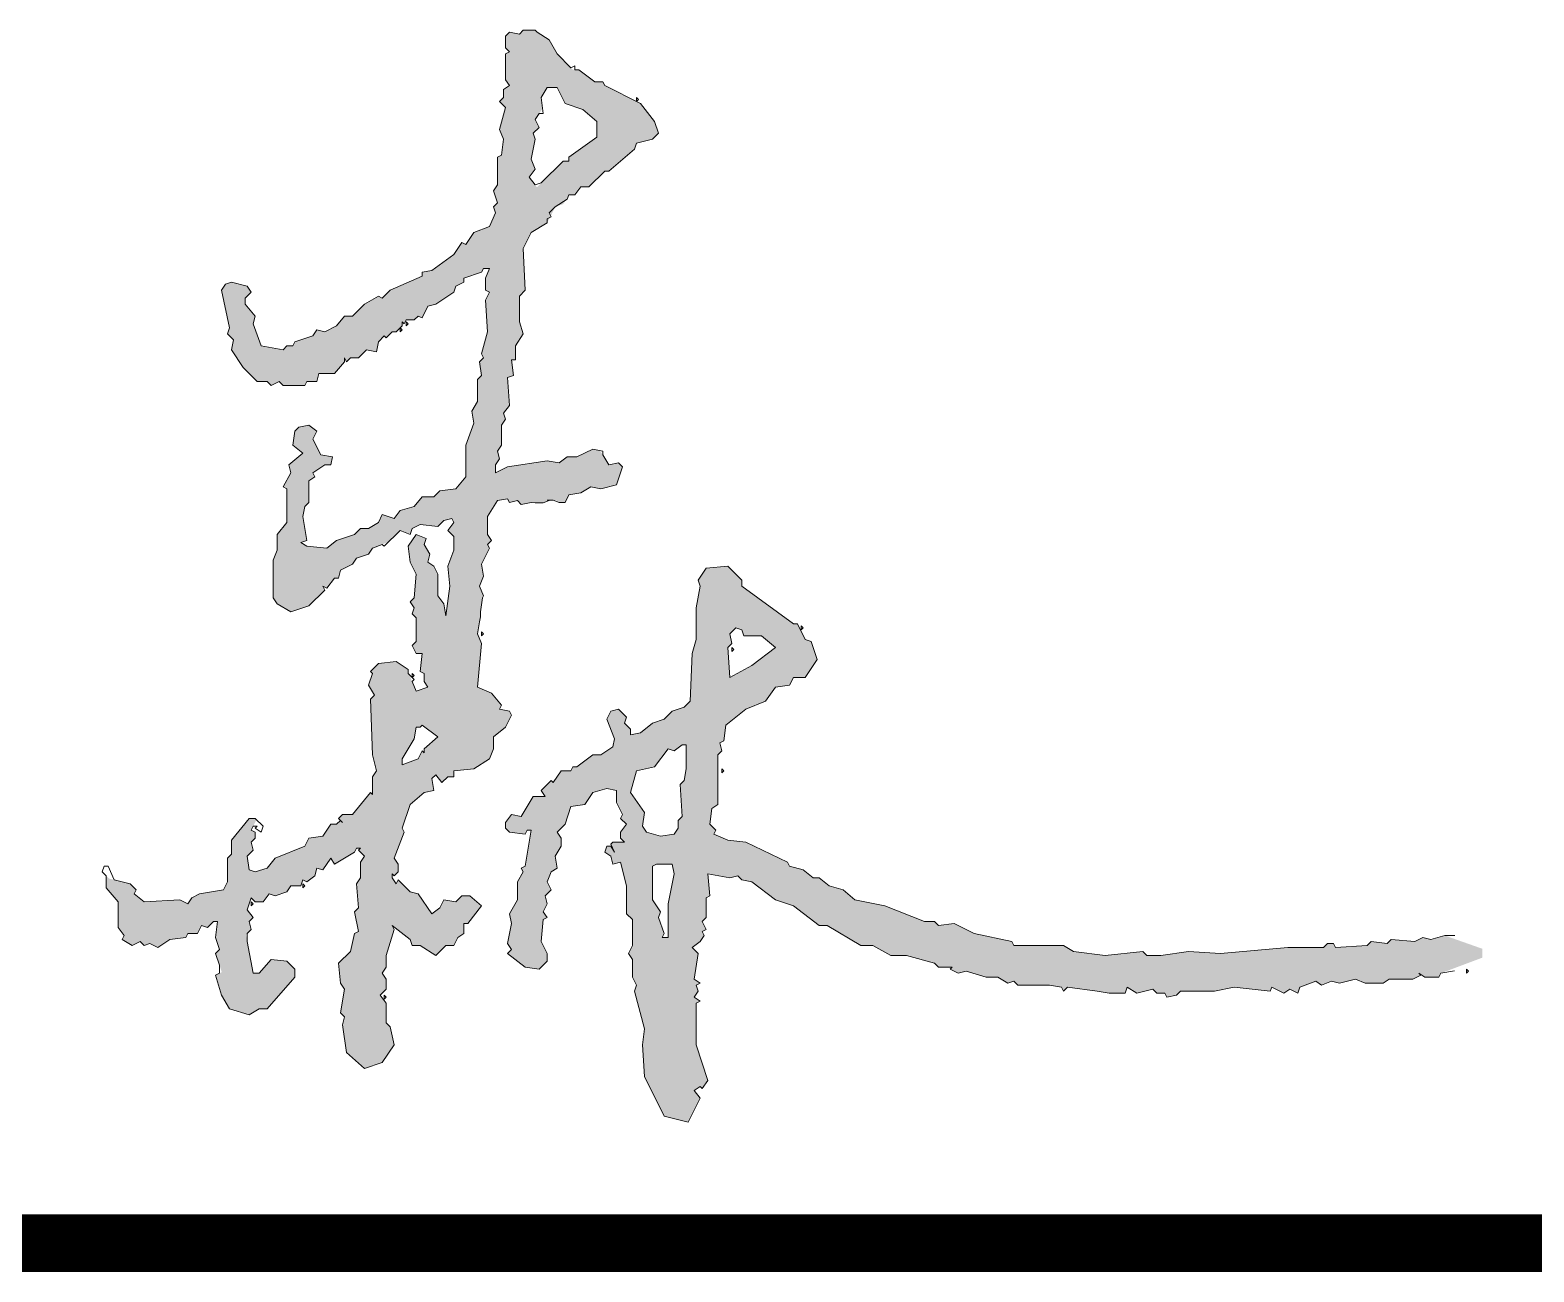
# Model space of a CAD drawing. Extents: x 1725261 to 1937680, y 860327 to 1571294.
# Drawn here: x 1873371 to 1874287, y 1365900 to 1366656 of the extents above; entities that cross this region are included whole.
import ezdxf

# ---------------------------------------------------------------- set-up
doc = ezdxf.new("R2010")
doc.units = 0
doc.header["$LTSCALE"] = 1000
doc.header["$MEASUREMENT"] = 0
doc.layers.add('图框', color=140, linetype='Continuous')
doc.layers.add('签名', color=7, linetype='Continuous', lineweight=18)

msp = doc.modelspace()

# ---------------------------------------------------------------- hatches: boundary and pattern name
at = {"layer": '签名'}
h = msp.add_hatch(color=2, dxfattribs=at)
h.dxf.hatch_style = 1
h.paths.add_polyline_path([(1873567.67, 1366178.67), (1873561.62, 1366178.67), (1873559.2, 1366176.25), (1873560.41, 1366175.04), (1873557.99, 1366172.62), (1873554.36, 1366172.62), (1873549.53, 1366165.37), (1873541.06, 1366164.16), (1873538.64, 1366159.32), (1873520.5, 1366152.06), (1873515.66, 1366146.01), (1873508.4, 1366143.59), (1873504.77, 1366144.8), (1873503.56, 1366153.27), (1873507.19, 1366156.9), (1873505.98, 1366161.74), (1873508.4, 1366164.16), (1873508.4, 1366167.79), (1873505.98, 1366169), (1873509.21, 1366175.45), (1873508.4, 1366176.25), (1873504.77, 1366176.25), (1873493.88, 1366162.95), (1873493.88, 1366154.48), (1873491.47, 1366152.06), (1873491.47, 1366137.55), (1873489.05, 1366132.71), (1873474.53, 1366130.29), (1873469.69, 1366127.87), (1873467.27, 1366124.24), (1873462.43, 1366126.66), (1873440.66, 1366125.45), (1873434.61, 1366130.29), (1873435.82, 1366132.71), (1873432.19, 1366136.34), (1873419.29, 1366139.56), (1873417.68, 1366141.17), (1873417.68, 1366133.92), (1873424.94, 1366125.45), (1873424.94, 1366109.72), (1873428.57, 1366104.89), (1873427.36, 1366102.47), (1873433.4, 1366098.84), (1873438.24, 1366101.26), (1873440.66, 1366098.84), (1873444.29, 1366100.05), (1873449.13, 1366097.63), (1873456.39, 1366102.47), (1873466.06, 1366103.68), (1873467.27, 1366106.1), (1873473.32, 1366106.1), (1873475.74, 1366110.93), (1873479.37, 1366109.72), (1873483, 1366113.35), (1873485.42, 1366113.35), (1873484.21, 1366103.68), (1873486.63, 1366096.42), (1873484.21, 1366094), (1873488.01, 1366082.6), (1873484.21, 1366080.69), (1873487.84, 1366068.6), (1873492.67, 1366060.13), (1873504.77, 1366056.5), (1873510.82, 1366060.13), (1873515.66, 1366060.13), (1873532.59, 1366079.48), (1873532.59, 1366084.32), (1873527.75, 1366089.16), (1873518.08, 1366090.37), (1873510.82, 1366081.9), (1873507.19, 1366081.9), (1873502.8, 1366105.33), (1873505.98, 1366108.52), (1873504.77, 1366113.35), (1873507.19, 1366115.77), (1873503.56, 1366120.61), (1873505.98, 1366127.87), (1873508.4, 1366125.45), (1873513.24, 1366125.45), (1873516.87, 1366130.29), (1873520.5, 1366129.08), (1873527.75, 1366131.5), (1873530.17, 1366135.13), (1873536.22, 1366135.13), (1873537.43, 1366138.76), (1873539.85, 1366137.55), (1873544.69, 1366141.17), (1873545.9, 1366146.01), (1873549.53, 1366144.8), (1873554.36, 1366152.06), (1873556.78, 1366148.43), (1873568.88, 1366155.69), (1873570.09, 1366158.11), (1873572.51, 1366158.11), (1873571.3, 1366156.9), (1873574.93, 1366153.27), (1873572.51, 1366149.64), (1873572.51, 1366139.96), (1873570.09, 1366136.34), (1873571.3, 1366121.82), (1873568.88, 1366119.4), (1873571.3, 1366107.31), (1873568.88, 1366106.1), (1873566.46, 1366095.21), (1873559.2, 1366087.95), (1873560.41, 1366075.86), (1873562.83, 1366072.23), (1873560.41, 1366057.71), (1873562.83, 1366055.29), (1873561.62, 1366050.45), (1873564.04, 1366033.52), (1873574.93, 1366023.84), (1873585.81, 1366027.47), (1873593.07, 1366038.36), (1873590.65, 1366049.24), (1873588.23, 1366051.66), (1873588.23, 1366063.76), (1873584.6, 1366068.6), (1873588.23, 1366072.23), (1873588.23, 1366078.28), (1873585.81, 1366081.9), (1873588.23, 1366085.53), (1873588.23, 1366092.79), (1873593.07, 1366108.52), (1873591.86, 1366110.93), (1873602.75, 1366102.47), (1873603.96, 1366098.84), (1873608.8, 1366098.84), (1873618.47, 1366092.79), (1873624.52, 1366098.84), (1873629.36, 1366098.84), (1873631.78, 1366103.68), (1873635.41, 1366106.1), (1873635.41, 1366112.14), (1873637.83, 1366112.14), (1873646.29, 1366123.03), (1873639.04, 1366129.08), (1873634.2, 1366129.08), (1873630.57, 1366125.45), (1873623.31, 1366126.66), (1873620.89, 1366121.82), (1873616.05, 1366118.19), (1873607.59, 1366130.29), (1873602.75, 1366131.5), (1873595.49, 1366138.76), (1873594.28, 1366136.34), (1873591.86, 1366139.96), (1873591.86, 1366142.38), (1873593.07, 1366141.17), (1873595.49, 1366143.59), (1873595.49, 1366148.43), (1873593.07, 1366152.06), (1873599.12, 1366167.79), (1873597.91, 1366170.2), (1873602.75, 1366184.72), (1873611.22, 1366191.98), (1873617.26, 1366193.19), (1873616.05, 1366200.44), (1873618.47, 1366202.86), (1873622.1, 1366198.03), (1873625.73, 1366201.65), (1873629.36, 1366201.65), (1873629.36, 1366205.28), (1873636.08, 1366205.96), (1873636.62, 1366206.49), (1873637.06, 1366206.05), (1873641.46, 1366206.49), (1873651.13, 1366212.54), (1873653.55, 1366218.59), (1873653.55, 1366225.85), (1873660.81, 1366231.89), (1873664.44, 1366239.15), (1873663.23, 1366241.57), (1873657.18, 1366242.78), (1873658.39, 1366245.2), (1873652.34, 1366252.46), (1873643.87, 1366256.09), (1873646.29, 1366282.7), (1873643.87, 1366288.75), (1873645.61, 1366299.16), (1873645.64, 1366301.8), (1873646.85, 1366310.27), (1873647.5, 1366311.73), (1873645.08, 1366317.78), (1873647.5, 1366323.82), (1873646.29, 1366331.08), (1873651.13, 1366340.76), (1873649.92, 1366343.18), (1873652.34, 1366345.6), (1873649.92, 1366349.23), (1873649.92, 1366360.11), (1873655.97, 1366369.79), (1873662.02, 1366371), (1873663.23, 1366368.58), (1873668.07, 1366369.79), (1873670.49, 1366367.37), (1873676.53, 1366368.58), (1873678.3, 1366368.41), (1873683.14, 1366368.41), (1873687.42, 1366369.79), (1873688.03, 1366370.04), (1873691.65, 1366370.04), (1873693.47, 1366368.58), (1873697.1, 1366368.58), (1873699.52, 1366373.42), (1873706.77, 1366374.63), (1873712.82, 1366378.26), (1873718.87, 1366377.05), (1873728.55, 1366379.47), (1873732.18, 1366390.35), (1873729.76, 1366392.77), (1873723.71, 1366391.56), (1873718.43, 1366400.36), (1873714.03, 1366401.24), (1873704.35, 1366396.4), (1873698.31, 1366396.4), (1873693.47, 1366392.77), (1873686.21, 1366393.98), (1873662.02, 1366390.35), (1873654.76, 1366386.72), (1873654.76, 1366391.56), (1873657.18, 1366395.19), (1873655.97, 1366400.03), (1873658.39, 1366403.66), (1873658.39, 1366415.75), (1873660.81, 1366419.38), (1873659.6, 1366423.01), (1873663.23, 1366427.85), (1873662.02, 1366444.78), (1873665.65, 1366445.99), (1873664.44, 1366455.67), (1873666.86, 1366455.67), (1873666.86, 1366464.14), (1873671.7, 1366471.4), (1873669.28, 1366478.65), (1873669.28, 1366494.38), (1873672.91, 1366498.01), (1873671.7, 1366523.41), (1873676.53, 1366533.08), (1873686.21, 1366539.13), (1873688.43, 1366543.15), (1873691.05, 1366548.81), (1873696.01, 1366550.46), (1873699.52, 1366556.07), (1873703.15, 1366556.07), (1873706.77, 1366560.91), (1873711.61, 1366560.91), (1873721.29, 1366570.58), (1873723.71, 1366570.58), (1873739.43, 1366583.89), (1873740.64, 1366587.52), (1873750.32, 1366589.94), (1873753.95, 1366593.56), (1873751.53, 1366600.82), (1873743.06, 1366611.71), (1873721.29, 1366622.6), (1873720.08, 1366625.01), (1873715.24, 1366625.01), (1873705.56, 1366632.27), (1873701.94, 1366632.27), (1873692.26, 1366641.95), (1873687.42, 1366650.42), (1873678.35, 1366656.46), (1873671.7, 1366656.46), (1873669.28, 1366654.04), (1873663.23, 1366655.25), (1873660.81, 1366652.84), (1873660.81, 1366645.58), (1873663.23, 1366643.16), (1873660.81, 1366641.95), (1873660.81, 1366626.22), (1873663.23, 1366622.6), (1873659.6, 1366620.18), (1873659.6, 1366615.34), (1873657.18, 1366612.92), (1873660.81, 1366609.29), (1873657.18, 1366595.98), (1873659.6, 1366589.94), (1873658.39, 1366580.26), (1873655.97, 1366579.05), (1873655.97, 1366562.12), (1873653.55, 1366558.49), (1873655.97, 1366551.23), (1873653.55, 1366548.81), (1873654.76, 1366545.18), (1873651.13, 1366536.71), (1873641.46, 1366533.08), (1873636.62, 1366525.83), (1873634.2, 1366527.04), (1873629.36, 1366519.78), (1873616.05, 1366510.1), (1873610.01, 1366508.89), (1873610.01, 1366506.47), (1873590.65, 1366498.01), (1873585.81, 1366493.17), (1873583.39, 1366494.38), (1873574.93, 1366489.54), (1873567.67, 1366482.28), (1873562.83, 1366482.28), (1873557.99, 1366476.23), (1873550.74, 1366472.6), (1873545.9, 1366473.81), (1873543.48, 1366470.19), (1873532.59, 1366466.56), (1873531.38, 1366464.14), (1873527.75, 1366464.14), (1873525.33, 1366461.72), (1873512.03, 1366464.14), (1873507.19, 1366477.44), (1873508.4, 1366482.28), (1873502.35, 1366489.54), (1873502.35, 1366493.17), (1873505.98, 1366496.8), (1873503.56, 1366500.43), (1873493.88, 1366502.84), (1873490.26, 1366501.64), (1873487.84, 1366498.01), (1873492.67, 1366475.02), (1873491.47, 1366471.4), (1873495.09, 1366467.77), (1873493.88, 1366461.72), (1873501.14, 1366450.83), (1873509.61, 1366442.36), (1873515.66, 1366442.36), (1873518.08, 1366439.95), (1873522.91, 1366442.36), (1873525.33, 1366439.95), (1873538.64, 1366439.95), (1873539.85, 1366442.36), (1873545.9, 1366442.36), (1873547.11, 1366447.2), (1873556.78, 1366447.2), (1873562.83, 1366454.46), (1873562.83, 1366456.88), (1873564.04, 1366454.46), (1873566.46, 1366456.88), (1873571.3, 1366456.88), (1873576.14, 1366461.72), (1873582.19, 1366460.51), (1873583.39, 1366466.56), (1873587.02, 1366470.19), (1873588.23, 1366468.98), (1873591.86, 1366472.6), (1873594.28, 1366472.6), (1873597.91, 1366476.23), (1873597.91, 1366478.65), (1873599.12, 1366477.44), (1873600.33, 1366479.86), (1873605.17, 1366479.86), (1873607.59, 1366482.28), (1873610.01, 1366481.07), (1873613.63, 1366488.33), (1873618.47, 1366489.54), (1873629.36, 1366496.8), (1873630.57, 1366500.43), (1873635.41, 1366502.84), (1873635.41, 1366505.26), (1873646.29, 1366508.89), (1873647.5, 1366511.31), (1873651.13, 1366511.31), (1873648.71, 1366505.26), (1873648.71, 1366498.01), (1873651.13, 1366496.8), (1873648.71, 1366491.96), (1873649.92, 1366472.6), (1873646.29, 1366459.3), (1873647.5, 1366456.88), (1873645.08, 1366454.46), (1873646.29, 1366445.99), (1873643.87, 1366443.57), (1873643.87, 1366430.27), (1873640.25, 1366424.22), (1873641.46, 1366416.96), (1873636.62, 1366403.66), (1873636.62, 1366384.3), (1873630.57, 1366377.05), (1873620.89, 1366375.84), (1873617.26, 1366372.21), (1873610.01, 1366372.21), (1873605.17, 1366366.16), (1873596.7, 1366363.74), (1873593.07, 1366358.9), (1873585.81, 1366361.32), (1873583.39, 1366356.48), (1873577.35, 1366352.85), (1873572.51, 1366352.85), (1873568.88, 1366349.23), (1873557.99, 1366345.6), (1873551.95, 1366340.76), (1873539.85, 1366341.97), (1873536.22, 1366344.39), (1873539.85, 1366345.6), (1873537.43, 1366360.11), (1873538.64, 1366366.16), (1873541.06, 1366368.58), (1873541.06, 1366381.88), (1873544.69, 1366384.3), (1873543.48, 1366386.72), (1873550.74, 1366391.56), (1873554.36, 1366391.56), (1873555.57, 1366396.4), (1873548.32, 1366397.61), (1873543.48, 1366407.29), (1873545.9, 1366412.12), (1873541.06, 1366415.75), (1873535.01, 1366414.54), (1873532.59, 1366412.12), (1873531.38, 1366403.66), (1873537.43, 1366398.82), (1873528.96, 1366391.56), (1873530.17, 1366386.72), (1873525.33, 1366378.26), (1873527.75, 1366377.05), (1873527.75, 1366356.48), (1873521.71, 1366349.23), (1873521.71, 1366339.55), (1873519.29, 1366333.5), (1873519.29, 1366310.52), (1873521.71, 1366306.89), (1873530.17, 1366302.05), (1873541.06, 1366305.68), (1873550.74, 1366315.36), (1873549.53, 1366317.78), (1873551.95, 1366316.57), (1873556.78, 1366322.61), (1873559.2, 1366322.61), (1873560.41, 1366327.45), (1873567.67, 1366331.08), (1873570.09, 1366334.71), (1873577.35, 1366337.13), (1873579.77, 1366340.76), (1873589.85, 1366344.79), (1873596.7, 1366351.64), (1873602.75, 1366349.23), (1873603.96, 1366352.85), (1873608.8, 1366355.27), (1873619.68, 1366354.06), (1873623.31, 1366357.69), (1873628.15, 1366358.9), (1873629.36, 1366356.48), (1873625.73, 1366351.64), (1873629.36, 1366348.02), (1873629.36, 1366339.55), (1873625.73, 1366329.87), (1873626.94, 1366317.78), (1873624.52, 1366299.63), (1873623.31, 1366306.89), (1873619.68, 1366311.73), (1873619.68, 1366325.03), (1873617.26, 1366329.87), (1873613.63, 1366332.29), (1873614.84, 1366337.13), (1873611.22, 1366343.18), (1873612.43, 1366346.81), (1873606.38, 1366349.23), (1873601.54, 1366341.97), (1873602.75, 1366332.29), (1873606.38, 1366325.03), (1873605.17, 1366310.52), (1873602.75, 1366308.1), (1873605.17, 1366304.47), (1873603.96, 1366300.84), (1873606.38, 1366298.42), (1873606.38, 1366283.91), (1873603.96, 1366281.49), (1873606.38, 1366276.65), (1873610.01, 1366276.65), (1873608.8, 1366265.76), (1873611.22, 1366264.55), (1873611.22, 1366259.72), (1873613.63, 1366256.09), (1873606.38, 1366253.67), (1873602.35, 1366263.75), (1873601.54, 1366264.55), (1873601.54, 1366266.97), (1873594.28, 1366271.81), (1873583.39, 1366270.6), (1873578.56, 1366265.76), (1873579.77, 1366264.55), (1873577.35, 1366257.3), (1873580.98, 1366251.25), (1873578.56, 1366248.83), (1873579.77, 1366214.96), (1873582.19, 1366205.28), (1873579.77, 1366201.65), (1873579.77, 1366190.77), (1873578.56, 1366191.98)])
h.paths.add_polyline_path([(1873597.91, 1366208.91), (1873597.91, 1366212.54), (1873605.17, 1366224.64), (1873606.38, 1366231.89), (1873608.8, 1366231.89), (1873610.01, 1366233.1), (1873619.68, 1366225.85), (1873611.22, 1366218.59), (1873611.22, 1366216.17), (1873610.01, 1366217.38), (1873607.59, 1366212.54)], flags=16)
h.paths.add_polyline_path([(1873675.32, 1366566.95), (1873678.95, 1366571.79), (1873676.53, 1366577.84), (1873678.95, 1366589.94), (1873677.74, 1366593.56), (1873681.37, 1366597.19), (1873678.95, 1366602.03), (1873683.41, 1366608.72), (1873682.58, 1366615.34), (1873686.21, 1366621.39), (1873692.26, 1366621.39), (1873697.1, 1366611.71), (1873707.98, 1366608.08), (1873716.45, 1366600.82), (1873716.45, 1366591.15), (1873699.52, 1366579.05), (1873699.52, 1366576.63), (1873695.89, 1366576.63), (1873679.99, 1366560.73)], flags=16)
h = msp.add_hatch(color=2, dxfattribs=at)
h.dxf.hatch_style = 1
h.paths.add_polyline_path([(1873766.04, 1366170.2), (1873763.63, 1366166.58), (1873755.16, 1366165.37), (1873746.69, 1366167.79), (1873744.27, 1366171.41), (1873745.48, 1366179.88), (1873737.01, 1366191.98), (1873740.64, 1366205.28), (1873751.53, 1366207.7), (1873760, 1366218.59), (1873763.63, 1366217.38), (1873768.46, 1366221.01), (1873770.88, 1366221.01), (1873770.88, 1366206.49), (1873769.67, 1366199.24), (1873767.25, 1366196.82), (1873768.46, 1366177.46), (1873766.04, 1366175.04)], flags=16)
h.paths.add_polyline_path([(1873762.42, 1366148.43), (1873763.63, 1366142.38), (1873760, 1366124.24), (1873760, 1366103.68), (1873756.37, 1366103.68), (1873757.58, 1366106.1), (1873753.95, 1366115.77), (1873755.16, 1366119.4), (1873750.32, 1366126.66), (1873750.32, 1366147.22), (1873752.74, 1366148.43)], flags=16)
h.paths.add_polyline_path([(1873797.49, 1366262.13), (1873796.28, 1366280.28), (1873798.7, 1366282.7), (1873797.49, 1366288.75), (1873799.91, 1366291.16), (1873801.12, 1366292.37), (1873804.75, 1366291.16), (1873805.96, 1366287.54), (1873816.85, 1366287.54), (1873825.31, 1366280.28), (1873810.8, 1366269.39)], flags=16)
h.paths.add_polyline_path([(1873798.7, 1366277.86), (1873798.7, 1366280.28), (1873799.91, 1366279.07)], flags=0)
h.paths.add_polyline_path([(1874255.88, 1366091.39), (1874255.91, 1366096.79), (1874232.95, 1366104.89), (1874224.48, 1366102.47), (1874219.64, 1366103.68), (1874214.81, 1366101.26), (1874200.29, 1366102.47), (1874197.87, 1366100.05), (1874188.19, 1366101.26), (1874185.78, 1366098.84), (1874166.42, 1366097.63), (1874165.21, 1366100.05), (1874161.58, 1366100.05), (1874159.16, 1366097.63), (1874137.39, 1366097.63), (1874096.27, 1366094), (1874076.91, 1366095.21), (1874059.98, 1366092.79), (1874051.51, 1366092.79), (1874049.09, 1366095.21), (1874026.11, 1366092.79), (1874006.75, 1366095.21), (1874000.71, 1366098.84), (1873970.47, 1366098.84), (1873969.26, 1366101.26), (1873946.27, 1366106.1), (1873934.18, 1366112.14), (1873924.5, 1366110.93), (1873922.08, 1366113.35), (1873916.03, 1366113.35), (1873891.84, 1366123.03), (1873873.7, 1366126.66), (1873866.44, 1366132.71), (1873857.97, 1366135.13), (1873851.93, 1366139.96), (1873848.3, 1366139.96), (1873842.25, 1366144.8), (1873833.78, 1366147.22), (1873832.57, 1366149.64), (1873807.17, 1366161.74), (1873796.28, 1366162.95), (1873787.82, 1366166.58), (1873789.03, 1366169), (1873785.4, 1366172.62), (1873786.61, 1366182.3), (1873790.24, 1366184.72), (1873790.24, 1366214.96), (1873792.66, 1366217.38), (1873791.45, 1366222.22), (1873793.87, 1366223.43), (1873795.07, 1366233.1), (1873807.17, 1366242.78), (1873819.27, 1366247.62), (1873825.31, 1366256.09), (1873833.78, 1366257.3), (1873836.2, 1366262.13), (1873843.46, 1366262.13), (1873850.72, 1366273.02), (1873847.09, 1366283.91), (1873843.46, 1366285.12), (1873838.62, 1366294.79), (1873836.2, 1366294.79), (1873804.75, 1366317.78), (1873804.75, 1366321.4), (1873796.28, 1366329.87), (1873782.98, 1366328.66), (1873778.14, 1366321.4), (1873779.35, 1366317.78), (1873776.93, 1366304.47), (1873776.93, 1366285.12), (1873774.51, 1366276.65), (1873773.3, 1366247.62), (1873769.67, 1366243.99), (1873762.42, 1366241.57), (1873757.58, 1366236.73), (1873750.32, 1366234.31), (1873743.06, 1366228.27), (1873737.01, 1366227.06), (1873737.01, 1366230.68), (1873733.39, 1366234.31), (1873734.59, 1366237.94), (1873729.76, 1366242.78), (1873724.92, 1366241.57), (1873722.5, 1366236.73), (1873727.34, 1366224.64), (1873726.13, 1366219.8), (1873718.87, 1366214.96), (1873714.03, 1366214.96), (1873704.35, 1366207.7), (1873701.94, 1366207.7), (1873700.73, 1366205.28), (1873694.68, 1366205.28), (1873689.84, 1366198.03), (1873688.63, 1366199.24), (1873682.58, 1366193.19), (1873685, 1366189.56), (1873677.74, 1366189.56), (1873670.49, 1366177.46), (1873664.44, 1366178.67), (1873660.81, 1366173.83), (1873660.81, 1366170.2), (1873663.23, 1366167.79), (1873672.91, 1366166.58), (1873674.11, 1366169), (1873676.53, 1366169), (1873672.91, 1366147.22), (1873670.49, 1366146.01), (1873671.7, 1366143.59), (1873668.07, 1366137.55), (1873668.07, 1366126.66), (1873663.23, 1366118.19), (1873664.44, 1366112.14), (1873662.02, 1366100.05), (1873664.44, 1366096.42), (1873662.02, 1366094), (1873672.91, 1366085.53), (1873681.37, 1366084.32), (1873686.21, 1366089.16), (1873686.21, 1366094), (1873682.58, 1366101.26), (1873683.79, 1366114.56), (1873686.21, 1366115.77), (1873683.79, 1366119.4), (1873686.21, 1366124.24), (1873685, 1366129.08), (1873688.63, 1366132.71), (1873686.21, 1366137.55), (1873688.63, 1366143.59), (1873692.26, 1366146.01), (1873691.05, 1366153.27), (1873694.68, 1366159.32), (1873694.68, 1366164.16), (1873692.26, 1366167.79), (1873697.1, 1366172.62), (1873700.73, 1366183.51), (1873709.19, 1366184.72), (1873714.03, 1366191.98), (1873722.5, 1366194.4), (1873728.55, 1366193.19), (1873728.55, 1366185.93), (1873732.18, 1366178.67), (1873730.97, 1366176.25), (1873734.59, 1366172.62), (1873730.97, 1366167.79), (1873730.97, 1366164.16), (1873733.39, 1366161.74), (1873726.13, 1366161.74), (1873724.92, 1366160.53), (1873727.34, 1366155.69), (1873724.92, 1366159.32), (1873722.5, 1366159.32), (1873721.29, 1366155.69), (1873724.92, 1366153.27), (1873726.13, 1366148.43), (1873730.97, 1366149.64), (1873734.59, 1366135.13), (1873734.59, 1366118.19), (1873738.22, 1366114.56), (1873738.22, 1366098.84), (1873735.8, 1366094), (1873738.22, 1366090.37), (1873738.22, 1366079.48), (1873740.64, 1366074.65), (1873739.43, 1366071.02), (1873745.48, 1366048.04), (1873744.27, 1366038.36), (1873745.48, 1366019), (1873757.58, 1365994.81), (1873772.09, 1365991.18), (1873779.35, 1366005.7), (1873775.72, 1366010.54), (1873779.35, 1366012.96), (1873780.56, 1366011.75), (1873784.19, 1366016.59), (1873776.93, 1366038.36), (1873776.93, 1366063.76), (1873779.35, 1366064.97), (1873775.72, 1366067.39), (1873778.14, 1366071.02), (1873776.93, 1366074.65), (1873779.35, 1366075.86), (1873775.72, 1366078.28), (1873778.14, 1366094), (1873774.51, 1366097.63), (1873779.35, 1366101.26), (1873781.77, 1366104.89), (1873780.56, 1366107.31), (1873782.98, 1366108.52), (1873780.56, 1366113.35), (1873782.98, 1366115.77), (1873782.98, 1366127.87), (1873785.4, 1366129.08), (1873784.19, 1366142.38), (1873797.49, 1366139.96), (1873802.33, 1366141.17), (1873804.75, 1366138.76), (1873810.8, 1366137.55), (1873825.31, 1366126.66), (1873836.2, 1366123.03), (1873851.93, 1366110.93), (1873856.76, 1366110.93), (1873877.33, 1366098.84), (1873884.59, 1366098.84), (1873895.47, 1366092.79), (1873905.15, 1366092.79), (1873922.08, 1366087.95), (1873924.5, 1366085.53), (1873932.97, 1366085.53), (1873931.76, 1366084.32), (1873936.6, 1366081.9), (1873941.44, 1366083.11), (1873953.53, 1366079.48), (1873960.79, 1366079.48), (1873966.84, 1366075.86), (1873970.47, 1366077.07), (1873972.89, 1366074.65), (1873992.24, 1366074.65), (1873999.5, 1366073.44), (1874000.71, 1366071.02), (1874003.13, 1366073.44), (1874021.27, 1366071.02), (1874024.67, 1366070.42), (1874028.53, 1366069.81), (1874038.2, 1366069.81), (1874039.41, 1366073.44), (1874045.46, 1366069.81), (1874055.14, 1366072.23), (1874057.56, 1366069.81), (1874062.4, 1366069.81), (1874063.61, 1366067.39), (1874069.65, 1366068.6), (1874072.07, 1366071.02), (1874092.64, 1366071.02), (1874104.73, 1366073.44), (1874126.51, 1366071.02), (1874127.71, 1366073.44), (1874134.97, 1366069.81), (1874138.6, 1366072.23), (1874143.44, 1366069.81), (1874144.65, 1366073.44), (1874154.33, 1366077.07), (1874157.95, 1366074.65), (1874164, 1366077.07), (1874168.84, 1366075.86), (1874178.52, 1366078.28), (1874184.57, 1366075.86), (1874195.45, 1366075.86), (1874199.08, 1366078.28), (1874213.6, 1366078.28), (1874218.43, 1366080.69), (1874217.23, 1366081.9), (1874220.85, 1366079.48), (1874229.32, 1366079.48), (1874230.53, 1366081.9)])

# ---------------------------------------------------------------- linework, layer by layer
at = {"layer": '图框', "const_width": 35}
msp.add_lwpolyline([(1867441.06, 1365917.45), (1874441.06, 1365917.45)], dxfattribs=at)
at = {"layer": '签名', "color": 2, "elevation": 9704994.47}
for points in [[(1873680.16, 1366655.25), (1873678.95, 1366656.46), (1873671.7, 1366656.46), (1873669.28, 1366654.04), (1873663.23, 1366655.25), (1873660.81, 1366652.84), (1873660.81, 1366645.58), (1873663.23, 1366643.16), (1873660.81, 1366641.95), (1873660.81, 1366626.22), (1873663.23, 1366622.6), (1873659.6, 1366620.18), (1873659.6, 1366615.34), (1873657.18, 1366612.92), (1873660.81, 1366609.29), (1873657.18, 1366595.98), (1873659.6, 1366589.94), (1873658.39, 1366580.26), (1873655.97, 1366579.05), (1873655.97, 1366562.12), (1873653.55, 1366558.49), (1873655.97, 1366551.23), (1873653.55, 1366548.81), (1873654.76, 1366545.18), (1873651.13, 1366536.71), (1873641.46, 1366533.08), (1873636.62, 1366525.83), (1873634.2, 1366527.04), (1873629.36, 1366519.78), (1873616.05, 1366510.1), (1873610.01, 1366508.89), (1873610.01, 1366506.47), (1873590.65, 1366498.01), (1873585.81, 1366493.17), (1873583.39, 1366494.38), (1873574.93, 1366489.54), (1873567.67, 1366482.28), (1873562.83, 1366482.28), (1873557.99, 1366476.23), (1873550.74, 1366472.6), (1873545.9, 1366473.81), (1873543.48, 1366470.19), (1873532.59, 1366466.56), (1873531.38, 1366464.14), (1873527.75, 1366464.14), (1873525.33, 1366461.72), (1873512.03, 1366464.14), (1873507.19, 1366477.44), (1873508.4, 1366482.28), (1873502.35, 1366489.54), (1873502.35, 1366493.17), (1873505.98, 1366496.8), (1873503.56, 1366500.43), (1873493.88, 1366502.84), (1873490.26, 1366501.64), (1873487.84, 1366498.01), (1873492.67, 1366475.02), (1873491.47, 1366471.4), (1873495.09, 1366467.77), (1873493.88, 1366461.72), (1873501.14, 1366450.83), (1873509.61, 1366442.36), (1873515.66, 1366442.36), (1873518.08, 1366439.95), (1873522.91, 1366442.36), (1873525.33, 1366439.95), (1873538.64, 1366439.95), (1873539.85, 1366442.36), (1873545.9, 1366442.36), (1873547.11, 1366447.2), (1873556.78, 1366447.2), (1873562.83, 1366454.46), (1873562.83, 1366456.88), (1873564.04, 1366454.46), (1873566.46, 1366456.88), (1873571.3, 1366456.88), (1873576.14, 1366461.72), (1873582.19, 1366460.51), (1873583.39, 1366466.56), (1873587.02, 1366470.19), (1873588.23, 1366468.98), (1873591.86, 1366472.6), (1873594.28, 1366472.6), (1873597.91, 1366476.23), (1873597.91, 1366478.65), (1873599.12, 1366477.44), (1873600.33, 1366479.86), (1873605.17, 1366479.86), (1873607.59, 1366482.28), (1873610.01, 1366481.07), (1873613.63, 1366488.33), (1873618.47, 1366489.54), (1873629.36, 1366496.8), (1873630.57, 1366500.43), (1873635.41, 1366502.84), (1873635.41, 1366505.26), (1873646.29, 1366508.89), (1873647.5, 1366511.31), (1873651.13, 1366511.31), (1873648.71, 1366505.26), (1873648.71, 1366498.01), (1873651.13, 1366496.8), (1873648.71, 1366491.96), (1873649.92, 1366472.6), (1873646.29, 1366459.3), (1873647.5, 1366456.88), (1873645.08, 1366454.46), (1873646.29, 1366445.99), (1873643.87, 1366443.57), (1873643.87, 1366430.27), (1873640.25, 1366424.22), (1873641.46, 1366416.96), (1873636.62, 1366403.66), (1873636.62, 1366384.3), (1873630.57, 1366377.05), (1873620.89, 1366375.84), (1873617.26, 1366372.21), (1873610.01, 1366372.21), (1873605.17, 1366366.16), (1873596.7, 1366363.74), (1873593.07, 1366358.9), (1873585.81, 1366361.32), (1873583.39, 1366356.48), (1873577.35, 1366352.85), (1873572.51, 1366352.85), (1873568.88, 1366349.23), (1873557.99, 1366345.6), (1873551.95, 1366340.76), (1873539.85, 1366341.97), (1873536.22, 1366344.39), (1873539.85, 1366345.6), (1873537.43, 1366360.11), (1873538.64, 1366366.16), (1873541.06, 1366368.58), (1873541.06, 1366381.88), (1873544.69, 1366384.3), (1873543.48, 1366386.72), (1873550.74, 1366391.56), (1873554.36, 1366391.56), (1873555.57, 1366396.4), (1873548.32, 1366397.61), (1873543.48, 1366407.29), (1873545.9, 1366412.12), (1873541.06, 1366415.75), (1873535.01, 1366414.54), (1873532.59, 1366412.12), (1873531.38, 1366403.66), (1873537.43, 1366398.82), (1873528.96, 1366391.56), (1873530.17, 1366386.72), (1873525.33, 1366378.26), (1873527.75, 1366377.05), (1873527.75, 1366356.48), (1873521.71, 1366349.23), (1873521.71, 1366339.55), (1873519.29, 1366333.5), (1873519.29, 1366310.52), (1873521.71, 1366306.89), (1873530.17, 1366302.05), (1873541.06, 1366305.68), (1873550.74, 1366315.36), (1873549.53, 1366317.78), (1873551.95, 1366316.57), (1873556.78, 1366322.61), (1873559.2, 1366322.61), (1873560.41, 1366327.45), (1873567.67, 1366331.08), (1873570.09, 1366334.71), (1873577.35, 1366337.13), (1873579.77, 1366340.76), (1873585.81, 1366343.18), (1873587.02, 1366341.97), (1873596.7, 1366351.64), (1873602.75, 1366349.23), (1873603.96, 1366352.85), (1873608.8, 1366355.27), (1873619.68, 1366354.06), (1873623.31, 1366357.69), (1873628.15, 1366358.9), (1873629.36, 1366356.48), (1873625.73, 1366351.64), (1873629.36, 1366348.02), (1873629.36, 1366339.55), (1873625.73, 1366329.87), (1873626.94, 1366317.78), (1873624.52, 1366299.63), (1873623.31, 1366306.89), (1873619.68, 1366311.73), (1873619.68, 1366325.03), (1873617.26, 1366329.87), (1873613.63, 1366332.29), (1873614.84, 1366337.13), (1873611.22, 1366343.18), (1873612.43, 1366346.81), (1873606.38, 1366349.23), (1873601.54, 1366341.97), (1873602.75, 1366332.29), (1873606.38, 1366325.03), (1873605.17, 1366310.52), (1873602.75, 1366308.1), (1873605.17, 1366304.47), (1873603.96, 1366300.84), (1873606.38, 1366298.42), (1873606.38, 1366283.91), (1873603.96, 1366281.49), (1873606.38, 1366276.65), (1873610.01, 1366276.65), (1873608.8, 1366265.76), (1873611.22, 1366264.55), (1873611.22, 1366259.72), (1873613.63, 1366256.09), (1873606.38, 1366253.67), (1873603.96, 1366259.72), (1873605.17, 1366260.92), (1873601.54, 1366264.55), (1873601.54, 1366266.97), (1873594.28, 1366271.81), (1873583.39, 1366270.6), (1873578.56, 1366265.76), (1873579.77, 1366264.55), (1873577.35, 1366257.3), (1873580.98, 1366251.25), (1873578.56, 1366248.83), (1873579.77, 1366214.96), (1873582.19, 1366205.28), (1873579.77, 1366201.65), (1873579.77, 1366190.77), (1873578.56, 1366191.98), (1873567.67, 1366178.67), (1873561.62, 1366178.67), (1873559.2, 1366176.25), (1873561.62, 1366173.83), (1873560.41, 1366175.04), (1873557.99, 1366172.62), (1873554.36, 1366172.62), (1873549.53, 1366165.37), (1873541.06, 1366164.16), (1873538.64, 1366159.32), (1873520.5, 1366152.06), (1873515.66, 1366146.01), (1873508.4, 1366143.59), (1873504.77, 1366144.8), (1873503.56, 1366153.27), (1873507.19, 1366156.9), (1873505.98, 1366161.74), (1873508.4, 1366164.16), (1873508.4, 1366167.79), (1873505.98, 1366169), (1873507.19, 1366171.41), (1873509.61, 1366171.41), (1873508.4, 1366170.2), (1873512.03, 1366167.79), (1873513.24, 1366171.41), (1873508.4, 1366176.25), (1873504.77, 1366176.25), (1873493.88, 1366162.95), (1873493.88, 1366154.48), (1873491.47, 1366152.06), (1873491.47, 1366137.55), (1873489.05, 1366132.71), (1873474.53, 1366130.29), (1873469.69, 1366127.87), (1873467.27, 1366124.24), (1873462.43, 1366126.66), (1873440.66, 1366125.45), (1873434.61, 1366130.29), (1873435.82, 1366132.71), (1873432.19, 1366136.34), (1873422.52, 1366138.76), (1873418.89, 1366147.22), (1873416.47, 1366147.22), (1873415.26, 1366143.59), (1873417.68, 1366141.17), (1873417.68, 1366133.92), (1873424.94, 1366125.45), (1873424.94, 1366109.72), (1873428.57, 1366104.89), (1873427.36, 1366102.47), (1873433.4, 1366098.84), (1873438.24, 1366101.26), (1873440.66, 1366098.84), (1873444.29, 1366100.05), (1873449.13, 1366097.63), (1873456.39, 1366102.47), (1873466.06, 1366103.68), (1873467.27, 1366106.1), (1873473.32, 1366106.1), (1873475.74, 1366110.93), (1873479.37, 1366109.72), (1873483, 1366113.35), (1873485.42, 1366113.35), (1873484.21, 1366103.68), (1873486.63, 1366096.42), (1873484.21, 1366094), (1873486.63, 1366086.74), (1873486.63, 1366081.9), (1873484.21, 1366080.69), (1873487.84, 1366068.6), (1873492.67, 1366060.13), (1873504.77, 1366056.5), (1873510.82, 1366060.13), (1873515.66, 1366060.13), (1873532.59, 1366079.48), (1873532.59, 1366084.32), (1873527.75, 1366089.16), (1873518.08, 1366090.37), (1873510.82, 1366081.9), (1873507.19, 1366081.9), (1873503.56, 1366101.26), (1873503.56, 1366106.1), (1873505.98, 1366108.52), (1873504.77, 1366113.35), (1873507.19, 1366115.77), (1873503.56, 1366120.61), (1873505.98, 1366127.87), (1873508.4, 1366125.45), (1873513.24, 1366125.45), (1873516.87, 1366130.29), (1873520.5, 1366129.08), (1873527.75, 1366131.5), (1873530.17, 1366135.13), (1873536.22, 1366135.13), (1873537.43, 1366138.76), (1873539.85, 1366137.55), (1873544.69, 1366141.17), (1873545.9, 1366146.01), (1873549.53, 1366144.8), (1873554.36, 1366152.06), (1873556.78, 1366148.43), (1873568.88, 1366155.69), (1873570.09, 1366158.11), (1873572.51, 1366158.11), (1873571.3, 1366156.9), (1873574.93, 1366153.27), (1873572.51, 1366149.64), (1873572.51, 1366139.96), (1873570.09, 1366136.34), (1873571.3, 1366121.82), (1873568.88, 1366119.4), (1873571.3, 1366107.31), (1873568.88, 1366106.1), (1873566.46, 1366095.21), (1873559.2, 1366087.95), (1873560.41, 1366075.86), (1873562.83, 1366072.23), (1873560.41, 1366057.71), (1873562.83, 1366055.29), (1873561.62, 1366050.45), (1873564.04, 1366033.52), (1873574.93, 1366023.84), (1873585.81, 1366027.47), (1873593.07, 1366038.36), (1873590.65, 1366049.24), (1873588.23, 1366051.66), (1873588.23, 1366063.76), (1873584.6, 1366068.6), (1873588.23, 1366072.23), (1873588.23, 1366078.28), (1873585.81, 1366081.9), (1873588.23, 1366085.53), (1873588.23, 1366092.79), (1873593.07, 1366108.52), (1873591.86, 1366110.93), (1873602.75, 1366102.47), (1873603.96, 1366098.84), (1873608.8, 1366098.84), (1873618.47, 1366092.79), (1873624.52, 1366098.84), (1873629.36, 1366098.84), (1873631.78, 1366103.68), (1873635.41, 1366106.1), (1873635.41, 1366112.14), (1873637.83, 1366112.14), (1873646.29, 1366123.03), (1873639.04, 1366129.08), (1873634.2, 1366129.08), (1873630.57, 1366125.45), (1873623.31, 1366126.66), (1873620.89, 1366121.82), (1873616.05, 1366118.19), (1873607.59, 1366130.29), (1873602.75, 1366131.5), (1873595.49, 1366138.76), (1873594.28, 1366136.34), (1873591.86, 1366139.96), (1873591.86, 1366142.38), (1873593.07, 1366141.17), (1873595.49, 1366143.59), (1873595.49, 1366148.43), (1873593.07, 1366152.06), (1873599.12, 1366167.79), (1873597.91, 1366170.2), (1873602.75, 1366184.72), (1873611.22, 1366191.98), (1873617.26, 1366193.19), (1873616.05, 1366200.44), (1873618.47, 1366202.86), (1873622.1, 1366198.03), (1873625.73, 1366201.65), (1873629.36, 1366201.65), (1873629.36, 1366205.28), (1873641.46, 1366206.49), (1873651.13, 1366212.54), (1873653.55, 1366218.59), (1873653.55, 1366225.85), (1873660.81, 1366231.89), (1873664.44, 1366239.15), (1873663.23, 1366241.57), (1873657.18, 1366242.78), (1873658.39, 1366245.2), (1873652.34, 1366252.46), (1873643.87, 1366256.09), (1873646.29, 1366282.7), (1873643.87, 1366288.75), (1873645.08, 1366296), (1873645.69, 1366299.03), (1873645.68, 1366302.05), (1873646.89, 1366310.52), (1873647.5, 1366311.73), (1873645.08, 1366317.78), (1873647.5, 1366323.82), (1873646.29, 1366331.08), (1873651.13, 1366340.76), (1873649.92, 1366343.18), (1873652.34, 1366345.6), (1873649.92, 1366349.23), (1873649.92, 1366360.11), (1873655.97, 1366369.79), (1873662.02, 1366371), (1873663.23, 1366368.58), (1873668.07, 1366369.79), (1873670.49, 1366367.37), (1873676.53, 1366368.58), (1873678.95, 1366368.41), (1873683.79, 1366368.41), (1873687.42, 1366369.79), (1873686.21, 1366370.04), (1873689.84, 1366370.04), (1873693.47, 1366368.58), (1873697.1, 1366368.58), (1873699.52, 1366373.42), (1873706.77, 1366374.63), (1873712.82, 1366378.26), (1873718.87, 1366377.05), (1873728.55, 1366379.47), (1873732.18, 1366390.35), (1873729.76, 1366392.77), (1873723.71, 1366391.56), (1873720.08, 1366397.61), (1873720.08, 1366400.03), (1873714.03, 1366401.24), (1873704.35, 1366396.4), (1873698.31, 1366396.4), (1873693.47, 1366392.77), (1873686.21, 1366393.98), (1873662.02, 1366390.35), (1873654.76, 1366386.72), (1873654.76, 1366391.56), (1873657.18, 1366395.19), (1873655.97, 1366400.03), (1873658.39, 1366403.66), (1873658.39, 1366415.75), (1873660.81, 1366419.38), (1873659.6, 1366423.01), (1873663.23, 1366427.85), (1873662.02, 1366444.78), (1873665.65, 1366445.99), (1873664.44, 1366455.67), (1873666.86, 1366455.67), (1873666.86, 1366464.14), (1873671.7, 1366471.4), (1873669.28, 1366478.65), (1873669.28, 1366494.38), (1873672.91, 1366498.01), (1873671.7, 1366523.41), (1873676.53, 1366533.08), (1873686.21, 1366539.13), (1873686.21, 1366541.55), (1873688.63, 1366542.76), (1873687.42, 1366545.18), (1873691.05, 1366548.81), (1873698.31, 1366553.47), (1873699.52, 1366556.07), (1873703.15, 1366556.07), (1873706.77, 1366560.91), (1873711.61, 1366560.91), (1873721.29, 1366570.58), (1873723.71, 1366570.58), (1873739.43, 1366583.89), (1873740.64, 1366587.52), (1873750.32, 1366589.94), (1873753.95, 1366593.56), (1873751.53, 1366600.82), (1873743.06, 1366611.71), (1873721.29, 1366622.6), (1873720.08, 1366625.01), (1873715.24, 1366625.01), (1873705.56, 1366632.27), (1873703.15, 1366632.27), (1873703.15, 1366634.69), (1873700.73, 1366633.48), (1873692.26, 1366641.95), (1873687.42, 1366650.42), (1873680.16, 1366655.25)], [(1873686.21, 1366621.39), (1873692.26, 1366621.39), (1873697.1, 1366611.71), (1873707.98, 1366608.08), (1873716.45, 1366600.82), (1873716.45, 1366591.15), (1873699.52, 1366579.05), (1873699.52, 1366576.63), (1873695.89, 1366576.63), (1873682.58, 1366563.32), (1873678.95, 1366562.12), (1873675.32, 1366566.95), (1873678.95, 1366571.79), (1873676.53, 1366577.84), (1873678.95, 1366589.94), (1873677.74, 1366593.56), (1873681.37, 1366597.19), (1873678.95, 1366602.03), (1873681.37, 1366605.66), (1873683.79, 1366605.66), (1873682.58, 1366615.34), (1873686.21, 1366621.39)], [(1873741.85, 1366614.13), (1873740.64, 1366615.34), (1873740.64, 1366612.92), (1873741.85, 1366614.13)], [(1873597.91, 1366473.81), (1873596.7, 1366475.02), (1873596.7, 1366472.6), (1873597.91, 1366473.81)], [(1873601.54, 1366477.44), (1873600.33, 1366478.65), (1873600.33, 1366476.23), (1873601.54, 1366477.44)], [(1873797.49, 1366328.66), (1873796.28, 1366329.87), (1873782.98, 1366328.66), (1873778.14, 1366321.4), (1873779.35, 1366317.78), (1873776.93, 1366304.47), (1873776.93, 1366285.12), (1873774.51, 1366276.65), (1873773.3, 1366247.62), (1873769.67, 1366243.99), (1873762.42, 1366241.57), (1873757.58, 1366236.73), (1873750.32, 1366234.31), (1873743.06, 1366228.27), (1873737.01, 1366227.06), (1873737.01, 1366230.68), (1873733.39, 1366234.31), (1873734.59, 1366237.94), (1873729.76, 1366242.78), (1873724.92, 1366241.57), (1873722.5, 1366236.73), (1873727.34, 1366224.64), (1873726.13, 1366219.8), (1873718.87, 1366214.96), (1873714.03, 1366214.96), (1873704.35, 1366207.7), (1873701.94, 1366207.7), (1873700.73, 1366205.28), (1873694.68, 1366205.28), (1873689.84, 1366198.03), (1873688.63, 1366199.24), (1873682.58, 1366193.19), (1873685, 1366189.56), (1873677.74, 1366189.56), (1873670.49, 1366177.46), (1873664.44, 1366178.67), (1873660.81, 1366173.83), (1873660.81, 1366170.2), (1873663.23, 1366167.79), (1873672.91, 1366166.58), (1873674.11, 1366169), (1873676.53, 1366169), (1873672.91, 1366147.22), (1873670.49, 1366146.01), (1873671.7, 1366143.59), (1873668.07, 1366137.55), (1873668.07, 1366126.66), (1873663.23, 1366118.19), (1873664.44, 1366112.14), (1873662.02, 1366100.05), (1873664.44, 1366096.42), (1873662.02, 1366094), (1873672.91, 1366085.53), (1873681.37, 1366084.32), (1873686.21, 1366089.16), (1873686.21, 1366094), (1873682.58, 1366101.26), (1873683.79, 1366114.56), (1873686.21, 1366115.77), (1873683.79, 1366119.4), (1873686.21, 1366124.24), (1873685, 1366129.08), (1873688.63, 1366132.71), (1873686.21, 1366137.55), (1873688.63, 1366143.59), (1873692.26, 1366146.01), (1873691.05, 1366153.27), (1873694.68, 1366159.32), (1873694.68, 1366164.16), (1873692.26, 1366167.79), (1873697.1, 1366172.62), (1873700.73, 1366183.51), (1873709.19, 1366184.72), (1873714.03, 1366191.98), (1873722.5, 1366194.4), (1873728.55, 1366193.19), (1873728.55, 1366185.93), (1873732.18, 1366178.67), (1873730.97, 1366176.25), (1873734.59, 1366172.62), (1873730.97, 1366167.79), (1873730.97, 1366164.16), (1873733.39, 1366161.74), (1873726.13, 1366161.74), (1873724.92, 1366160.53), (1873727.34, 1366155.69), (1873724.92, 1366159.32), (1873722.5, 1366159.32), (1873721.29, 1366155.69), (1873724.92, 1366153.27), (1873726.13, 1366148.43), (1873730.97, 1366149.64), (1873734.59, 1366135.13), (1873734.59, 1366118.19), (1873738.22, 1366114.56), (1873738.22, 1366098.84), (1873735.8, 1366094), (1873738.22, 1366090.37), (1873738.22, 1366079.48), (1873740.64, 1366074.65), (1873739.43, 1366071.02), (1873745.48, 1366048.04), (1873744.27, 1366038.36), (1873745.48, 1366019), (1873757.58, 1365994.81), (1873772.09, 1365991.18), (1873779.35, 1366005.7), (1873775.72, 1366010.54), (1873779.35, 1366012.96), (1873780.56, 1366011.75), (1873784.19, 1366016.59), (1873776.93, 1366038.36), (1873776.93, 1366063.76), (1873779.35, 1366064.97), (1873775.72, 1366067.39), (1873778.14, 1366071.02), (1873776.93, 1366074.65), (1873779.35, 1366075.86), (1873775.72, 1366078.28), (1873778.14, 1366094), (1873774.51, 1366097.63), (1873779.35, 1366101.26), (1873781.77, 1366104.89), (1873780.56, 1366107.31), (1873782.98, 1366108.52), (1873780.56, 1366113.35), (1873782.98, 1366115.77), (1873782.98, 1366127.87), (1873785.4, 1366129.08), (1873784.19, 1366142.38), (1873797.49, 1366139.96), (1873802.33, 1366141.17), (1873804.75, 1366138.76), (1873810.8, 1366137.55), (1873825.31, 1366126.66), (1873836.2, 1366123.03), (1873851.93, 1366110.93), (1873856.76, 1366110.93), (1873877.33, 1366098.84), (1873884.59, 1366098.84), (1873895.47, 1366092.79), (1873905.15, 1366092.79), (1873922.08, 1366087.95), (1873924.5, 1366085.53), (1873932.97, 1366085.53), (1873931.76, 1366084.32), (1873936.6, 1366081.9), (1873941.44, 1366083.11), (1873953.53, 1366079.48), (1873960.79, 1366079.48), (1873966.84, 1366075.86), (1873970.47, 1366077.07), (1873972.89, 1366074.65), (1873992.24, 1366074.65), (1873999.5, 1366073.44), (1874000.71, 1366071.02), (1874003.13, 1366073.44), (1874021.27, 1366071.02), (1874023.69, 1366070.58), (1874028.53, 1366069.81), (1874038.2, 1366069.81), (1874039.41, 1366073.44), (1874045.46, 1366069.81), (1874055.14, 1366072.23), (1874057.56, 1366069.81), (1874062.4, 1366069.81), (1874063.61, 1366067.39), (1874069.65, 1366068.6), (1874072.07, 1366071.02), (1874092.64, 1366071.02), (1874104.73, 1366073.44), (1874126.51, 1366071.02), (1874127.71, 1366073.44), (1874134.97, 1366069.81), (1874138.6, 1366072.23), (1874143.44, 1366069.81), (1874144.65, 1366073.44), (1874154.33, 1366077.07), (1874157.95, 1366074.65), (1874164, 1366077.07), (1874168.84, 1366075.86), (1874178.52, 1366078.28), (1874184.57, 1366075.86), (1874195.45, 1366075.86), (1874199.08, 1366078.28), (1874213.6, 1366078.28), (1874218.43, 1366080.69), (1874217.23, 1366081.9), (1874220.85, 1366079.48), (1874229.32, 1366079.48), (1874230.53, 1366081.9), (1874238.99, 1366083.31)], [(1874239.12, 1366104.89), (1874232.95, 1366104.89), (1874224.48, 1366102.47), (1874219.64, 1366103.68), (1874214.81, 1366101.26), (1874200.29, 1366102.47), (1874197.87, 1366100.05), (1874188.19, 1366101.26), (1874185.78, 1366098.84), (1874166.42, 1366097.63), (1874165.21, 1366100.05), (1874161.58, 1366100.05), (1874159.16, 1366097.63), (1874137.39, 1366097.63), (1874096.27, 1366094), (1874076.91, 1366095.21), (1874059.98, 1366092.79), (1874051.51, 1366092.79), (1874049.09, 1366095.21), (1874026.11, 1366092.79), (1874006.75, 1366095.21), (1874000.71, 1366098.84), (1873970.47, 1366098.84), (1873969.26, 1366101.26), (1873946.27, 1366106.1), (1873934.18, 1366112.14), (1873924.5, 1366110.93), (1873922.08, 1366113.35), (1873916.03, 1366113.35), (1873891.84, 1366123.03), (1873873.7, 1366126.66), (1873866.44, 1366132.71), (1873857.97, 1366135.13), (1873851.93, 1366139.96), (1873848.3, 1366139.96), (1873842.25, 1366144.8), (1873833.78, 1366147.22), (1873832.57, 1366149.64), (1873807.17, 1366161.74), (1873796.28, 1366162.95), (1873787.82, 1366166.58), (1873789.03, 1366169), (1873785.4, 1366172.62), (1873786.61, 1366182.3), (1873790.24, 1366184.72), (1873790.24, 1366214.96), (1873792.66, 1366217.38), (1873791.45, 1366222.22), (1873793.87, 1366223.43), (1873795.07, 1366233.1), (1873807.17, 1366242.78), (1873819.27, 1366247.62), (1873825.31, 1366256.09), (1873833.78, 1366257.3), (1873836.2, 1366262.13), (1873843.46, 1366262.13), (1873850.72, 1366273.02), (1873847.09, 1366283.91), (1873843.46, 1366285.12), (1873838.62, 1366294.79), (1873836.2, 1366294.79), (1873804.75, 1366317.78), (1873804.75, 1366321.4), (1873797.49, 1366328.66)], [(1873647.5, 1366288.75), (1873646.29, 1366289.96), (1873646.29, 1366287.54), (1873647.5, 1366288.75)], [(1873799.91, 1366291.16), (1873801.12, 1366292.37), (1873804.75, 1366291.16), (1873805.96, 1366287.54), (1873816.85, 1366287.54), (1873825.31, 1366280.28), (1873810.8, 1366269.39), (1873797.49, 1366262.13), (1873796.28, 1366280.28), (1873798.7, 1366282.7), (1873797.49, 1366288.75), (1873799.91, 1366291.16)], [(1873842.25, 1366292.37), (1873841.04, 1366293.58), (1873841.04, 1366291.16), (1873842.25, 1366292.37)], [(1873799.91, 1366279.07), (1873798.7, 1366280.28), (1873798.7, 1366277.86), (1873799.91, 1366279.07)], [(1873605.17, 1366263.34), (1873603.96, 1366264.55), (1873603.96, 1366262.13), (1873605.17, 1366263.34)], [(1873606.38, 1366231.89), (1873608.8, 1366231.89), (1873610.01, 1366233.1), (1873619.68, 1366225.85), (1873611.22, 1366218.59), (1873611.22, 1366216.17), (1873610.01, 1366217.38), (1873607.59, 1366212.54), (1873597.91, 1366208.91), (1873597.91, 1366212.54), (1873605.17, 1366224.64), (1873606.38, 1366231.89)], [(1873768.46, 1366221.01), (1873770.88, 1366221.01), (1873770.88, 1366206.49), (1873769.67, 1366199.24), (1873767.25, 1366196.82), (1873768.46, 1366177.46), (1873766.04, 1366175.04), (1873766.04, 1366170.2), (1873763.63, 1366166.58), (1873755.16, 1366165.37), (1873746.69, 1366167.79), (1873744.27, 1366171.41), (1873745.48, 1366179.88), (1873737.01, 1366191.98), (1873740.64, 1366205.28), (1873751.53, 1366207.7), (1873760, 1366218.59), (1873763.63, 1366217.38), (1873768.46, 1366221.01)], [(1873793.87, 1366205.28), (1873792.66, 1366206.49), (1873792.66, 1366204.07), (1873793.87, 1366205.28)], [(1873752.74, 1366148.43), (1873762.42, 1366148.43), (1873763.63, 1366142.38), (1873760, 1366124.24), (1873760, 1366103.68), (1873756.37, 1366103.68), (1873757.58, 1366106.1), (1873753.95, 1366115.77), (1873755.16, 1366119.4), (1873750.32, 1366126.66), (1873750.32, 1366147.22), (1873752.74, 1366148.43)], [(1873538.64, 1366135.13), (1873537.43, 1366136.34), (1873537.43, 1366133.92), (1873538.64, 1366135.13)], [(1873507.19, 1366124.24), (1873505.98, 1366125.45), (1873505.98, 1366123.03), (1873507.19, 1366124.24)], [(1874247.47, 1366083.11), (1874246.26, 1366084.32), (1874246.26, 1366081.9), (1874247.47, 1366083.11)], [(1873588.23, 1366067.39), (1873587.02, 1366068.6), (1873587.02, 1366066.18), (1873588.23, 1366067.39)]]:
    msp.add_lwpolyline(points, dxfattribs=at)

doc.saveas('drawing.dxf')
